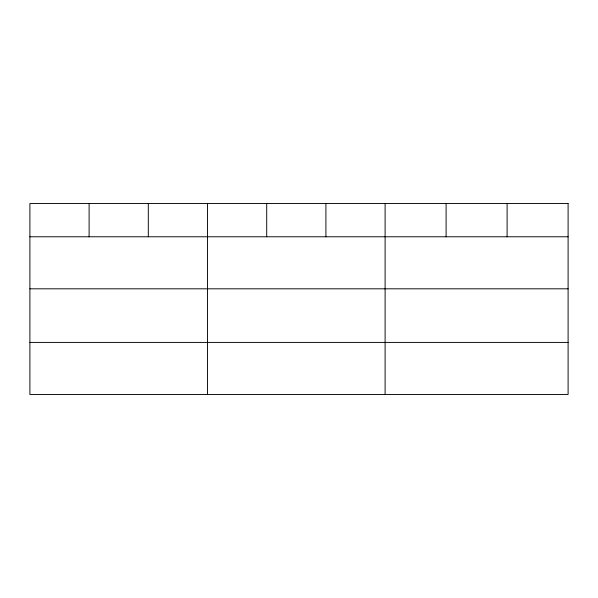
<?xml version="1.0" encoding="UTF-8"?>
<svg xmlns="http://www.w3.org/2000/svg" width="598" height="598" viewBox="0 0 598 598"><rect width="100%" height="100%" fill="white"/><g stroke="black" fill="none" stroke-linecap="round" stroke-linejoin="round"><path stroke-width="0.9" d="M29.9 236.778L568.1 236.778M29.9 288.812L568.1 288.812M29.9 342.415L568.1 342.415M507.104 203.552L507.104 236.778M446.108 203.552L446.108 236.778M385.112 203.552L385.112 394.448M325.91 203.552L325.91 236.778M266.708 203.552L266.708 236.778M207.506 203.552L207.506 394.448M148.304 203.552L148.304 236.778M89.102 203.552L89.102 236.778M568.1 203.552L29.9 203.552L29.9 394.448L568.1 394.448L568.1 203.552"/></g></svg>
